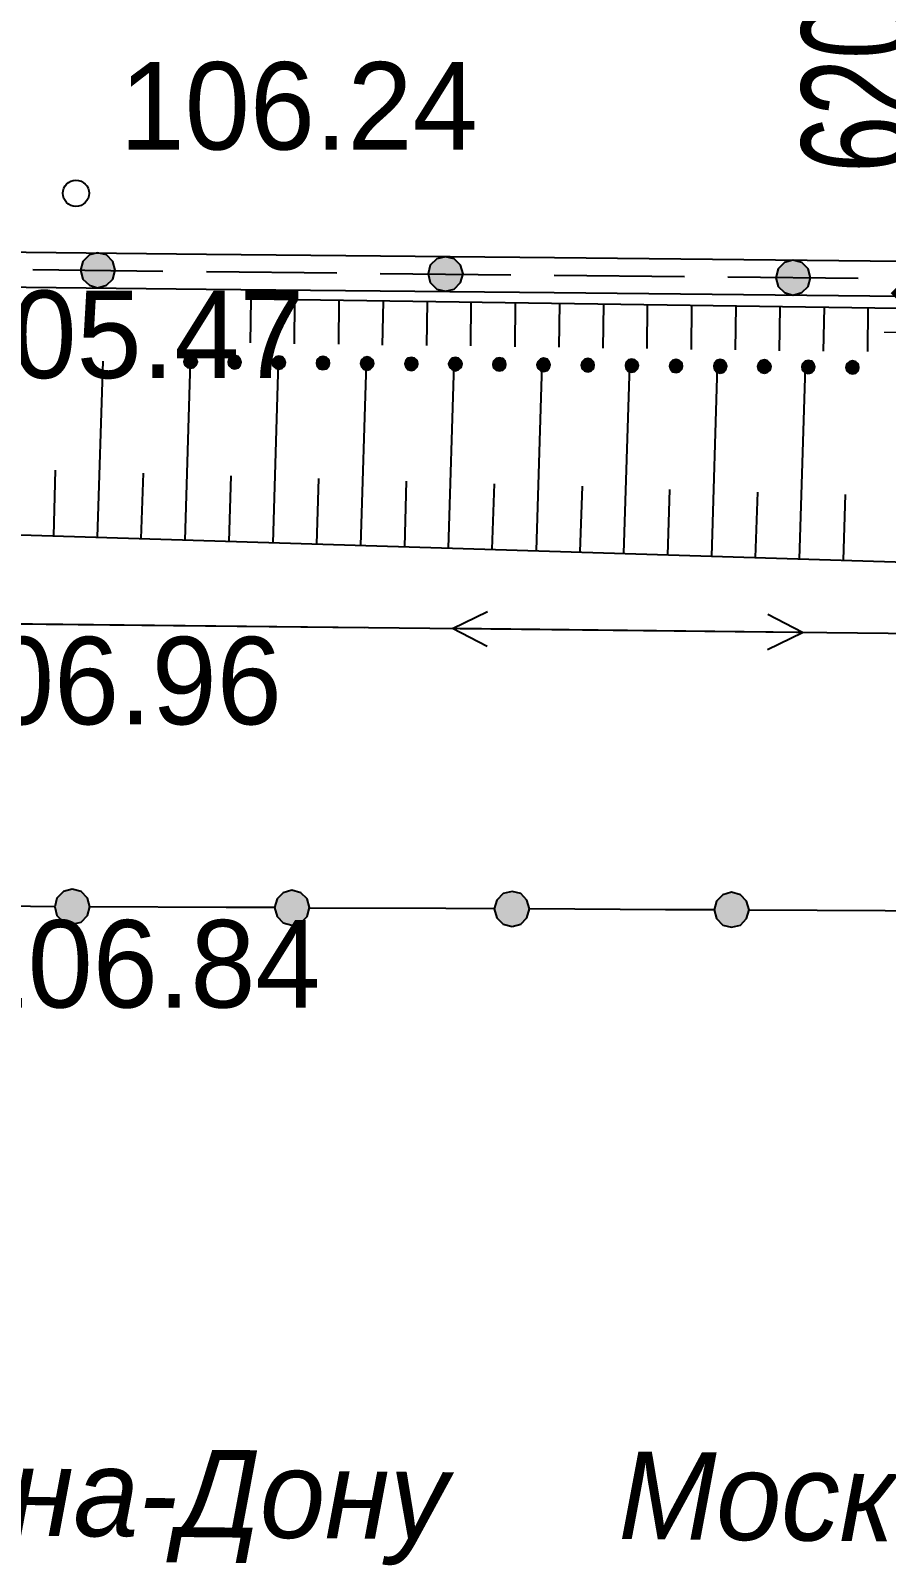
# Model space of a CAD drawing. Header units: millimetres. Extents: x 172667 to 1873135, y -274708 to 168495.
# Drawn here: x 1752736 to 1762513, y -5077 to 12464 of the extents above; entities that cross this region are included whole.
import ezdxf
from ezdxf.enums import TextEntityAlignment as Align

# ---------------------------------------------------------------- set-up
doc = ezdxf.new("R2010")
doc.units = ezdxf.units.MM
doc.layers.add('_ТОПО', color=253, linetype='Continuous')
doc.layers.add('SC007', color=7, linetype='Continuous')
doc.styles.add('1', font='', dxfattribs={"height": 0.000909972})
doc.styles.add('F2', font='', dxfattribs={"height": 0.000909972})
doc.styles.add('размеры', font='', dxfattribs={"width": 0.7})
doc.styles.get('1').set_extended_font_data('D431', italic=True)
doc.styles.get('F2').set_extended_font_data('D431')
doc.styles.get('размеры').set_extended_font_data('T-FLEX Type A')
doc.dimstyles.new('SPDS 500', dxfattribs={"dimscale": 500, "dimtxt": 2.5, "dimasz": 2, "dimexe": 1.25, "dimexo": 0, "dimtad": 1, "dimdec": 0, "dimtxsty": 'размеры', "dimblk": 'ARCHTICK', "dimcen": 2.5, "dimdle": 2, "dimclrd": 256, "dimclre": 256, "dimclrt": 1, "dimaunit": 1, "dimadec": 0, "dimazin": 2, "dimtfac": 0.75, "dimtdec": 0, "dimtix": 1, "dimtmove": 1, "dimatfit": 3, "dimfxl": 1.25, "dimtolj": 1, "dimlwd": 20, "dimlwe": 20, "dimarcsym": 0})

# ---------------------------------------------------------------- blocks, each defined once
blk = doc.blocks.new('SYMBOL2060001')
at = {"layer": 'SC007'}
blk.add_circle((0, 0), 0.15, dxfattribs=at)
blk = doc.blocks.new('_ArchTick')
at = {"color": 0, "linetype": 'ByBlock', "const_width": 0.15}
blk.add_lwpolyline([(-0.5, -0.5), (0.5, 0.5)], dxfattribs=at)
blk = doc.blocks.new('*D276')
at = {"linetype": 'Continuous', "lineweight": 20, "transparency": 16777216}
for p, q in [((1763115, 16269), (1763115, 8016)), ((1762691, 15269), (1763740, 15269)), ((1769559, 9016), (1762490, 9016))]:
    blk.add_line(p, q, dxfattribs=at)
at = {"layer": 'Defpoints', "color": 0, "transparency": 16777216}
for p in [(1762691, 15269, 107296), (1763115, 9016), (1769559, 9016)]:
    blk.add_point(p, dxfattribs=at)
at = {"lineweight": 20, "transparency": 16777216, "xscale": 1000, "yscale": 1000, "zscale": 1000}
for p, rotation in [((1763115, 15269), 90), ((1763115, 9016), 270)]:
    blk.add_blockref('_ArchTick', p, dxfattribs=dict(at, rotation=rotation))
at = {"color": 1, "transparency": 16777216, "insert": (1762178, 12142), "char_height": 1250, "attachment_point": 5, "rotation": 90, "style": 'размеры'}
blk.add_mtext('\\A1;6200', dxfattribs=at)

msp = doc.modelspace()

# ---------------------------------------------------------------- hatches: boundary and pattern name
at = {"layer": '_ТОПО', "linetype": 'ByBlock', "lineweight": -2}
for points in [[(1753501.2, 9525.1), (1753601.2, 9555.1), (1753676.2, 9625.1), (1753701.2, 9725.1), (1753676.2, 9825.1), (1753601.2, 9900.1), (1753501.2, 9925.1), (1753406.2, 9900.1), (1753331.2, 9825.1), (1753306.2, 9725.1), (1753331.2, 9625.1), (1753406.2, 9555.1)], [(1757476.2, 9485.1), (1757576.2, 9510.1), (1757646.2, 9585.1), (1757676.2, 9685.1), (1757646.2, 9785.1), (1757576.2, 9855.1), (1757476.2, 9880.1), (1757376.2, 9855.1), (1757301.2, 9785.1), (1757276.2, 9685.1), (1757301.2, 9585.1), (1757376.2, 9510.1)], [(1761446.2, 9440.1), (1761546.2, 9470.1), (1761621.2, 9540.1), (1761646.2, 9640.1), (1761621.2, 9740.1), (1761546.2, 9815.1), (1761446.2, 9840.1), (1761351.2, 9815.1), (1761276.2, 9740.1), (1761251.2, 9640.1), (1761276.2, 9540.1), (1761351.2, 9470.1)], [(1754561.2, 8605.1), (1754601.2, 8615.1), (1754626.2, 8640.1), (1754641.2, 8680.1), (1754626.2, 8715.1), (1754601.2, 8745.1), (1754561.2, 8755.1), (1754526.2, 8745.1), (1754496.2, 8715.1), (1754486.2, 8680.1), (1754496.2, 8640.1), (1754526.2, 8615.1)], [(1755066.2, 8600.1), (1755106.2, 8610.1), (1755131.2, 8635.1), (1755141.2, 8675.1), (1755131.2, 8710.1), (1755106.2, 8740.1), (1755066.2, 8750.1), (1755031.2, 8740.1), (1755001.2, 8710.1), (1754991.2, 8675.1), (1755001.2, 8635.1), (1755031.2, 8610.1)], [(1755571.2, 8595.1), (1755611.2, 8605.1), (1755636.2, 8630.1), (1755646.2, 8670.1), (1755636.2, 8705.1), (1755611.2, 8735.1), (1755571.2, 8745.1), (1755536.2, 8735.1), (1755506.2, 8705.1), (1755496.2, 8670.1), (1755506.2, 8630.1), (1755536.2, 8605.1)], [(1756076.2, 8590.1), (1756116.2, 8600.1), (1756141.2, 8630.1), (1756151.2, 8665.1), (1756141.2, 8705.1), (1756116.2, 8730.1), (1756076.2, 8740.1), (1756036.2, 8730.1), (1756011.2, 8705.1), (1756001.2, 8665.1), (1756011.2, 8630.1), (1756036.2, 8600.1)], [(1756581.2, 8585.1), (1756616.2, 8595.1), (1756646.2, 8625.1), (1756656.2, 8660.1), (1756646.2, 8700.1), (1756616.2, 8725.1), (1756581.2, 8735.1), (1756541.2, 8725.1), (1756516.2, 8700.1), (1756506.2, 8660.1), (1756516.2, 8625.1), (1756541.2, 8595.1)], [(1757086.2, 8580.1), (1757121.2, 8590.1), (1757151.2, 8620.1), (1757161.2, 8655.1), (1757151.2, 8695.1), (1757121.2, 8720.1), (1757086.2, 8730.1), (1757046.2, 8720.1), (1757021.2, 8695.1), (1757011.2, 8655.1), (1757021.2, 8620.1), (1757046.2, 8590.1)], [(1757591.2, 8575.1), (1757626.2, 8590.1), (1757656.2, 8615.1), (1757666.2, 8655.1), (1757656.2, 8690.1), (1757626.2, 8720.1), (1757591.2, 8730.1), (1757551.2, 8720.1), (1757526.2, 8690.1), (1757511.2, 8655.1), (1757526.2, 8615.1), (1757551.2, 8590.1)], [(1758091.2, 8575.1), (1758131.2, 8585.1), (1758156.2, 8610.1), (1758166.2, 8650.1), (1758156.2, 8685.1), (1758131.2, 8715.1), (1758091.2, 8725.1), (1758056.2, 8715.1), (1758026.2, 8685.1), (1758016.2, 8650.1), (1758026.2, 8610.1), (1758056.2, 8585.1)], [(1758596.2, 8570.1), (1758636.2, 8580.1), (1758661.2, 8605.1), (1758671.2, 8645.1), (1758661.2, 8680.1), (1758636.2, 8710.1), (1758596.2, 8720.1), (1758561.2, 8710.1), (1758531.2, 8680.1), (1758521.2, 8645.1), (1758531.2, 8605.1), (1758561.2, 8580.1)], [(1759101.2, 8565.1), (1759141.2, 8575.1), (1759166.2, 8600.1), (1759176.2, 8640.1), (1759166.2, 8680.1), (1759141.2, 8705.1), (1759101.2, 8715.1), (1759066.2, 8705.1), (1759036.2, 8680.1), (1759026.2, 8640.1), (1759036.2, 8600.1), (1759066.2, 8575.1)], [(1759606.2, 8560.1), (1759641.2, 8570.1), (1759671.2, 8600.1), (1759681.2, 8635.1), (1759671.2, 8675.1), (1759641.2, 8700.1), (1759606.2, 8710.1), (1759566.2, 8700.1), (1759541.2, 8675.1), (1759531.2, 8635.1), (1759541.2, 8600.1), (1759566.2, 8570.1)], [(1760111.2, 8555.1), (1760146.2, 8565.1), (1760176.2, 8595.1), (1760186.2, 8630.1), (1760176.2, 8670.1), (1760146.2, 8695.1), (1760111.2, 8705.1), (1760071.2, 8695.1), (1760046.2, 8670.1), (1760036.2, 8630.1), (1760046.2, 8595.1), (1760071.2, 8565.1)], [(1760616.2, 8550.1), (1760651.2, 8560.1), (1760681.2, 8590.1), (1760691.2, 8630.1), (1760681.2, 8665.1), (1760651.2, 8695.1), (1760616.2, 8705.1), (1760576.2, 8695.1), (1760551.2, 8665.1), (1760541.2, 8630.1), (1760551.2, 8590.1), (1760576.2, 8560.1)], [(1761121.2, 8550.1), (1761156.2, 8560.1), (1761186.2, 8585.1), (1761196.2, 8625.1), (1761186.2, 8660.1), (1761156.2, 8690.1), (1761121.2, 8700.1), (1761081.2, 8690.1), (1761051.2, 8660.1), (1761041.2, 8625.1), (1761051.2, 8585.1), (1761081.2, 8560.1)], [(1761621.2, 8545.1), (1761661.2, 8555.1), (1761686.2, 8580.1), (1761696.2, 8620.1), (1761686.2, 8655.1), (1761661.2, 8685.1), (1761621.2, 8695.1), (1761586.2, 8685.1), (1761556.2, 8655.1), (1761546.2, 8620.1), (1761556.2, 8580.1), (1761586.2, 8555.1)], [(1762126.2, 8540.1), (1762166.2, 8550.1), (1762191.2, 8575.1), (1762201.2, 8615.1), (1762191.2, 8655.1), (1762166.2, 8680.1), (1762126.2, 8690.1), (1762091.2, 8680.1), (1762061.2, 8655.1), (1762051.2, 8615.1), (1762061.2, 8575.1), (1762091.2, 8550.1)], [(1753211.2, 2250.1), (1753311.2, 2275.1), (1753386.2, 2350.1), (1753411.2, 2450.1), (1753386.2, 2550.1), (1753311.2, 2625.1), (1753211.2, 2650.1), (1753111.2, 2625.1), (1753036.2, 2550.1), (1753011.2, 2450.1), (1753036.2, 2350.1), (1753111.2, 2275.1)], [(1755721.2, 2240.1), (1755821.2, 2265.1), (1755896.2, 2340.1), (1755921.2, 2440.1), (1755896.2, 2540.1), (1755821.2, 2610.1), (1755721.2, 2640.1), (1755621.2, 2610.1), (1755551.2, 2540.1), (1755521.2, 2440.1), (1755551.2, 2340.1), (1755621.2, 2265.1)], [(1758236.2, 2225.1), (1758336.2, 2250.1), (1758406.2, 2325.1), (1758436.2, 2425.1), (1758406.2, 2525.1), (1758336.2, 2600.1), (1758236.2, 2625.1), (1758136.2, 2600.1), (1758061.2, 2525.1), (1758031.2, 2425.1), (1758061.2, 2325.1), (1758136.2, 2250.1)], [(1760746.2, 2215.1), (1760846.2, 2240.1), (1760916.2, 2315.1), (1760946.2, 2415.1), (1760916.2, 2515.1), (1760846.2, 2585.1), (1760746.2, 2615.1), (1760646.2, 2585.1), (1760571.2, 2515.1), (1760546.2, 2415.1), (1760571.2, 2315.1), (1760646.2, 2240.1)]]:
    msp.add_hatch(color=8, dxfattribs=at).paths.add_polyline_path(points)

# ---------------------------------------------------------------- linework, layer by layer
at = {"layer": '_ТОПО', "color": 8, "linetype": 'ByBlock', "lineweight": -2}
for p, q in [((1750776.2, 9955.1, 107566.6), (1754746.2, 9910.1, 107613.5)), ((1754746.2, 9910.1, 107613.5), (1758721.2, 9870.1, 107660.5)), ((1758721.2, 9870.1, 107660.5), (1762691.2, 9830.1, 107707.4)), ((1752761.2, 9735.1, 107590), (1754246.2, 9715.1, 107607.6)), ((1752761.2, 9735.1, 107590), (1754246.2, 9715.1, 107607.6)), ((1754746.2, 9710.1, 107613.5), (1756236.2, 9695.1, 107631.1)), ((1754746.2, 9710.1, 107613.5), (1756236.2, 9695.1, 107631.1)), ((1756731.2, 9690.1, 107636.9), (1758221.2, 9675.1, 107654.5)), ((1756731.2, 9690.1, 107636.9), (1758221.2, 9675.1, 107654.5)), ((1758716.2, 9670.1, 107660.4), (1760206.2, 9655.1, 107678)), ((1758716.2, 9670.1, 107660.4), (1760206.2, 9655.1, 107678)), ((1760701.2, 9650.1, 107683.8), (1762191.2, 9635.1, 107701.4)), ((1760701.2, 9650.1, 107683.8), (1762191.2, 9635.1, 107701.4)), ((1750771.2, 9555.1, 107566.5), (1754741.2, 9510.1, 107613.3)), ((1754741.2, 9510.1, 107613.3), (1758716.2, 9470.1, 107660.3)), ((1755246.2, 8895.1, 106747), (1755256.2, 9395.1, 106745.3)), ((1781452, 9019.3, 106837), (1755254.4, 9393.8, 106745.3)), ((1755751.2, 8885.1, 106747.7), (1755756.2, 9385.1, 106747)), ((1756256.2, 8880.1, 106749.2), (1756261.2, 9380.1, 106748.8)), ((1756756.2, 8870.1, 106750.8), (1756766.2, 9370.1, 106750.5)), ((1757261.2, 8865.1, 106752.5), (1757271.2, 9365.1, 106752.3)), ((1757766.2, 8860.1, 106754.2), (1757771.2, 9360.1, 106754.1)), ((1758271.2, 8850.1, 106756), (1758276.2, 9350.1, 106755.8)), ((1758716.2, 9470.1, 107660.3), (1762686.2, 9430.1, 107707.1)), ((1758776.2, 8845.1, 106757.7), (1758781.2, 9345.1, 106757.6)), ((1759276.2, 8835.1, 106759.4), (1759286.2, 9335.1, 106759.4)), ((1759781.2, 8830.1, 106761.2), (1759786.2, 9330.1, 106761.1)), ((1760286.2, 8820.1, 106763), (1760291.2, 9320.1, 106762.9)), ((1760791.2, 8815.1, 106764.7), (1760796.2, 9315.1, 106764.7)), ((1761291.2, 8805.1, 106766.5), (1761301.2, 9305.1, 106766.4)), ((1761796.2, 8800.1, 106768.2), (1761806.2, 9300.1, 106768.2)), ((1762301.2, 8795.1, 106770), (1762306.2, 9295.1, 106769.9)), ((1753500.2, 6675.8, 106842.5), (1753562.7, 8686.5, 106842.5)), ((1754500.2, 6640.8, 106842.5), (1754563.4, 8678.1, 106842.5)), ((1755505.2, 6610.8, 106842.5), (1755569.1, 8669.7, 106842.5)), ((1756510.2, 6580.8, 106842.5), (1756573, 8661.4, 106842.5)), ((1757510.2, 6550.8, 106842.5), (1757575.5, 8653, 106842.5)), ((1758515.2, 6520.8, 106842.5), (1758579.3, 8644.6, 106842.5)), ((1759515.2, 6490.8, 106842.5), (1759581.8, 8636.3, 106842.5)), ((1760520.2, 6455.8, 106842.5), (1760585.7, 8627.9, 106842.5)), ((1761520.2, 6425.8, 106842.5), (1761588.3, 8619.6, 106842.5)), ((1753000.2, 6690.8, 106842.5), (1753020.2, 7440.8, 106842.5)), ((1754000.2, 6660.8, 106842.5), (1754025.2, 7405.8, 106842.5)), ((1755005.2, 6625.8, 106842.5), (1755025.2, 7375.8, 106842.5)), ((1756005.2, 6595.8, 106842.5), (1756030.2, 7345.8, 106842.5)), ((1757010.2, 6565.8, 106842.5), (1757030.2, 7315.8, 106842.5)), ((1758010.2, 6535.8, 106842.5), (1758035.2, 7285.8, 106842.5)), ((1759015.2, 6505.8, 106842.5), (1759040.2, 7255.8, 106842.5)), ((1760015.2, 6470.8, 106842.5), (1760040.2, 7220.8, 106842.5)), ((1761020.2, 6440.8, 106842.5), (1761045.2, 7190.8, 106842.5)), ((1762025.2, 6410.8, 106842.5), (1762045.2, 7160.8, 106842.5)), ((1756551.2, 5640.1, 106972), (1752551.2, 5680.1, 106972)), ((1761556.2, 5585.1, 106972), (1757556.2, 5630.1, 106972)), ((1753011.2, 2450.1, 107101.5), (1752456.2, 2455.1, 107101.5)), ((1754971.2, 2440.1, 107101.5), (1753411.2, 2450.1, 107101.5)), ((1755521.2, 2440.1, 107101.5), (1754971.2, 2440.1, 107101.5)), ((1757481.2, 2430.1, 107101.5), (1755926.2, 2435.1, 107101.5)), ((1758031.2, 2425.1, 107101.5), (1757481.2, 2430.1, 107101.5)), ((1759991.2, 2415.1, 107101.5), (1758436.2, 2425.1, 107101.5)), ((1760546.2, 2415.1, 107101.5), (1759991.2, 2415.1, 107101.5)), ((1762501.2, 2405.1, 107101.5), (1760946.2, 2410.1, 107101.5)), ((1763056.2, 2400.1, 107101.5), (1762501.2, 2405.1, 107101.5))]:
    msp.add_line(p, q, dxfattribs=at)
at = {"layer": '_ТОПО', "color": 8, "linetype": 'ByBlock', "lineweight": -2, "flags": 128}
for points, elevation in [([(1753501.2, 9525.1), (1753601.2, 9555.1), (1753676.2, 9625.1), (1753701.2, 9725.1), (1753676.2, 9825.1), (1753601.2, 9900.1), (1753501.2, 9925.1), (1753406.2, 9900.1), (1753331.2, 9825.1), (1753306.2, 9725.1), (1753331.2, 9625.1), (1753406.2, 9555.1), (1753501.2, 9525.1)], 107598.8), ([(1753501.2, 9525.1), (1753601.2, 9555.1), (1753676.2, 9625.1), (1753701.2, 9725.1), (1753676.2, 9825.1), (1753601.2, 9900.1), (1753501.2, 9925.1), (1753406.2, 9900.1), (1753331.2, 9825.1), (1753306.2, 9725.1), (1753331.2, 9625.1), (1753406.2, 9555.1), (1753501.2, 9525.1)], 107296.5), ([(1757476.2, 9485.1), (1757576.2, 9510.1), (1757646.2, 9585.1), (1757676.2, 9685.1), (1757646.2, 9785.1), (1757576.2, 9855.1), (1757476.2, 9880.1), (1757376.2, 9855.1), (1757301.2, 9785.1), (1757276.2, 9685.1), (1757301.2, 9585.1), (1757376.2, 9510.1), (1757476.2, 9485.1)], 107645.7), ([(1757476.2, 9485.1), (1757576.2, 9510.1), (1757646.2, 9585.1), (1757676.2, 9685.1), (1757646.2, 9785.1), (1757576.2, 9855.1), (1757476.2, 9880.1), (1757376.2, 9855.1), (1757301.2, 9785.1), (1757276.2, 9685.1), (1757301.2, 9585.1), (1757376.2, 9510.1), (1757476.2, 9485.1)], 107296.5), ([(1761446.2, 9440.1), (1761546.2, 9470.1), (1761621.2, 9540.1), (1761646.2, 9640.1), (1761621.2, 9740.1), (1761546.2, 9815.1), (1761446.2, 9840.1), (1761351.2, 9815.1), (1761276.2, 9740.1), (1761251.2, 9640.1), (1761276.2, 9540.1), (1761351.2, 9470.1), (1761446.2, 9440.1)], 107692.7), ([(1761446.2, 9440.1), (1761546.2, 9470.1), (1761621.2, 9540.1), (1761646.2, 9640.1), (1761621.2, 9740.1), (1761546.2, 9815.1), (1761446.2, 9840.1), (1761351.2, 9815.1), (1761276.2, 9740.1), (1761251.2, 9640.1), (1761276.2, 9540.1), (1761351.2, 9470.1), (1761446.2, 9440.1)], 107296.5), ([(1754561.2, 8605.1), (1754601.2, 8615.1), (1754626.2, 8640.1), (1754641.2, 8680.1), (1754626.2, 8715.1), (1754601.2, 8745.1), (1754561.2, 8755.1), (1754526.2, 8745.1), (1754496.2, 8715.1), (1754486.2, 8680.1), (1754496.2, 8640.1), (1754526.2, 8615.1), (1754561.2, 8605.1)], 105296), ([(1754561.2, 8605.1), (1754601.2, 8615.1), (1754626.2, 8640.1), (1754641.2, 8680.1), (1754626.2, 8715.1), (1754601.2, 8745.1), (1754561.2, 8755.1), (1754526.2, 8745.1), (1754496.2, 8715.1), (1754486.2, 8680.1), (1754496.2, 8640.1), (1754526.2, 8615.1), (1754561.2, 8605.1)], 105296), ([(1755066.2, 8600.1), (1755106.2, 8610.1), (1755131.2, 8635.1), (1755141.2, 8675.1), (1755131.2, 8710.1), (1755106.2, 8740.1), (1755066.2, 8750.1), (1755031.2, 8740.1), (1755001.2, 8710.1), (1754991.2, 8675.1), (1755001.2, 8635.1), (1755031.2, 8610.1), (1755066.2, 8600.1)], 105296), ([(1755066.2, 8600.1), (1755106.2, 8610.1), (1755131.2, 8635.1), (1755141.2, 8675.1), (1755131.2, 8710.1), (1755106.2, 8740.1), (1755066.2, 8750.1), (1755031.2, 8740.1), (1755001.2, 8710.1), (1754991.2, 8675.1), (1755001.2, 8635.1), (1755031.2, 8610.1), (1755066.2, 8600.1)], 105296), ([(1755571.2, 8595.1), (1755611.2, 8605.1), (1755636.2, 8630.1), (1755646.2, 8670.1), (1755636.2, 8705.1), (1755611.2, 8735.1), (1755571.2, 8745.1), (1755536.2, 8735.1), (1755506.2, 8705.1), (1755496.2, 8670.1), (1755506.2, 8630.1), (1755536.2, 8605.1), (1755571.2, 8595.1)], 105296), ([(1755571.2, 8595.1), (1755611.2, 8605.1), (1755636.2, 8630.1), (1755646.2, 8670.1), (1755636.2, 8705.1), (1755611.2, 8735.1), (1755571.2, 8745.1), (1755536.2, 8735.1), (1755506.2, 8705.1), (1755496.2, 8670.1), (1755506.2, 8630.1), (1755536.2, 8605.1), (1755571.2, 8595.1)], 105296), ([(1756076.2, 8590.1), (1756116.2, 8600.1), (1756141.2, 8630.1), (1756151.2, 8665.1), (1756141.2, 8705.1), (1756116.2, 8730.1), (1756076.2, 8740.1), (1756036.2, 8730.1), (1756011.2, 8705.1), (1756001.2, 8665.1), (1756011.2, 8630.1), (1756036.2, 8600.1), (1756076.2, 8590.1)], 105296), ([(1756076.2, 8590.1), (1756116.2, 8600.1), (1756141.2, 8630.1), (1756151.2, 8665.1), (1756141.2, 8705.1), (1756116.2, 8730.1), (1756076.2, 8740.1), (1756036.2, 8730.1), (1756011.2, 8705.1), (1756001.2, 8665.1), (1756011.2, 8630.1), (1756036.2, 8600.1), (1756076.2, 8590.1)], 105296), ([(1756581.2, 8585.1), (1756616.2, 8595.1), (1756646.2, 8625.1), (1756656.2, 8660.1), (1756646.2, 8700.1), (1756616.2, 8725.1), (1756581.2, 8735.1), (1756541.2, 8725.1), (1756516.2, 8700.1), (1756506.2, 8660.1), (1756516.2, 8625.1), (1756541.2, 8595.1), (1756581.2, 8585.1)], 105296), ([(1756581.2, 8585.1), (1756616.2, 8595.1), (1756646.2, 8625.1), (1756656.2, 8660.1), (1756646.2, 8700.1), (1756616.2, 8725.1), (1756581.2, 8735.1), (1756541.2, 8725.1), (1756516.2, 8700.1), (1756506.2, 8660.1), (1756516.2, 8625.1), (1756541.2, 8595.1), (1756581.2, 8585.1)], 105296), ([(1757086.2, 8580.1), (1757121.2, 8590.1), (1757151.2, 8620.1), (1757161.2, 8655.1), (1757151.2, 8695.1), (1757121.2, 8720.1), (1757086.2, 8730.1), (1757046.2, 8720.1), (1757021.2, 8695.1), (1757011.2, 8655.1), (1757021.2, 8620.1), (1757046.2, 8590.1), (1757086.2, 8580.1)], 105296), ([(1757086.2, 8580.1), (1757121.2, 8590.1), (1757151.2, 8620.1), (1757161.2, 8655.1), (1757151.2, 8695.1), (1757121.2, 8720.1), (1757086.2, 8730.1), (1757046.2, 8720.1), (1757021.2, 8695.1), (1757011.2, 8655.1), (1757021.2, 8620.1), (1757046.2, 8590.1), (1757086.2, 8580.1)], 105296), ([(1757591.2, 8575.1), (1757626.2, 8590.1), (1757656.2, 8615.1), (1757666.2, 8655.1), (1757656.2, 8690.1), (1757626.2, 8720.1), (1757591.2, 8730.1), (1757551.2, 8720.1), (1757526.2, 8690.1), (1757511.2, 8655.1), (1757526.2, 8615.1), (1757551.2, 8590.1), (1757591.2, 8575.1)], 105296), ([(1757591.2, 8575.1), (1757626.2, 8590.1), (1757656.2, 8615.1), (1757666.2, 8655.1), (1757656.2, 8690.1), (1757626.2, 8720.1), (1757591.2, 8730.1), (1757551.2, 8720.1), (1757526.2, 8690.1), (1757511.2, 8655.1), (1757526.2, 8615.1), (1757551.2, 8590.1), (1757591.2, 8575.1)], 105296), ([(1758091.2, 8575.1), (1758131.2, 8585.1), (1758156.2, 8610.1), (1758166.2, 8650.1), (1758156.2, 8685.1), (1758131.2, 8715.1), (1758091.2, 8725.1), (1758056.2, 8715.1), (1758026.2, 8685.1), (1758016.2, 8650.1), (1758026.2, 8610.1), (1758056.2, 8585.1), (1758091.2, 8575.1)], 105296), ([(1758091.2, 8575.1), (1758131.2, 8585.1), (1758156.2, 8610.1), (1758166.2, 8650.1), (1758156.2, 8685.1), (1758131.2, 8715.1), (1758091.2, 8725.1), (1758056.2, 8715.1), (1758026.2, 8685.1), (1758016.2, 8650.1), (1758026.2, 8610.1), (1758056.2, 8585.1), (1758091.2, 8575.1)], 105296), ([(1758596.2, 8570.1), (1758636.2, 8580.1), (1758661.2, 8605.1), (1758671.2, 8645.1), (1758661.2, 8680.1), (1758636.2, 8710.1), (1758596.2, 8720.1), (1758561.2, 8710.1), (1758531.2, 8680.1), (1758521.2, 8645.1), (1758531.2, 8605.1), (1758561.2, 8580.1), (1758596.2, 8570.1)], 105296), ([(1758596.2, 8570.1), (1758636.2, 8580.1), (1758661.2, 8605.1), (1758671.2, 8645.1), (1758661.2, 8680.1), (1758636.2, 8710.1), (1758596.2, 8720.1), (1758561.2, 8710.1), (1758531.2, 8680.1), (1758521.2, 8645.1), (1758531.2, 8605.1), (1758561.2, 8580.1), (1758596.2, 8570.1)], 105296), ([(1759101.2, 8565.1), (1759141.2, 8575.1), (1759166.2, 8600.1), (1759176.2, 8640.1), (1759166.2, 8680.1), (1759141.2, 8705.1), (1759101.2, 8715.1), (1759066.2, 8705.1), (1759036.2, 8680.1), (1759026.2, 8640.1), (1759036.2, 8600.1), (1759066.2, 8575.1), (1759101.2, 8565.1)], 105296), ([(1759101.2, 8565.1), (1759141.2, 8575.1), (1759166.2, 8600.1), (1759176.2, 8640.1), (1759166.2, 8680.1), (1759141.2, 8705.1), (1759101.2, 8715.1), (1759066.2, 8705.1), (1759036.2, 8680.1), (1759026.2, 8640.1), (1759036.2, 8600.1), (1759066.2, 8575.1), (1759101.2, 8565.1)], 105296), ([(1759606.2, 8560.1), (1759641.2, 8570.1), (1759671.2, 8600.1), (1759681.2, 8635.1), (1759671.2, 8675.1), (1759641.2, 8700.1), (1759606.2, 8710.1), (1759566.2, 8700.1), (1759541.2, 8675.1), (1759531.2, 8635.1), (1759541.2, 8600.1), (1759566.2, 8570.1), (1759606.2, 8560.1)], 105296), ([(1759606.2, 8560.1), (1759641.2, 8570.1), (1759671.2, 8600.1), (1759681.2, 8635.1), (1759671.2, 8675.1), (1759641.2, 8700.1), (1759606.2, 8710.1), (1759566.2, 8700.1), (1759541.2, 8675.1), (1759531.2, 8635.1), (1759541.2, 8600.1), (1759566.2, 8570.1), (1759606.2, 8560.1)], 105296), ([(1760111.2, 8555.1), (1760146.2, 8565.1), (1760176.2, 8595.1), (1760186.2, 8630.1), (1760176.2, 8670.1), (1760146.2, 8695.1), (1760111.2, 8705.1), (1760071.2, 8695.1), (1760046.2, 8670.1), (1760036.2, 8630.1), (1760046.2, 8595.1), (1760071.2, 8565.1), (1760111.2, 8555.1)], 105296), ([(1760111.2, 8555.1), (1760146.2, 8565.1), (1760176.2, 8595.1), (1760186.2, 8630.1), (1760176.2, 8670.1), (1760146.2, 8695.1), (1760111.2, 8705.1), (1760071.2, 8695.1), (1760046.2, 8670.1), (1760036.2, 8630.1), (1760046.2, 8595.1), (1760071.2, 8565.1), (1760111.2, 8555.1)], 105296), ([(1760616.2, 8550.1), (1760651.2, 8560.1), (1760681.2, 8590.1), (1760691.2, 8630.1), (1760681.2, 8665.1), (1760651.2, 8695.1), (1760616.2, 8705.1), (1760576.2, 8695.1), (1760551.2, 8665.1), (1760541.2, 8630.1), (1760551.2, 8590.1), (1760576.2, 8560.1), (1760616.2, 8550.1)], 105296), ([(1760616.2, 8550.1), (1760651.2, 8560.1), (1760681.2, 8590.1), (1760691.2, 8630.1), (1760681.2, 8665.1), (1760651.2, 8695.1), (1760616.2, 8705.1), (1760576.2, 8695.1), (1760551.2, 8665.1), (1760541.2, 8630.1), (1760551.2, 8590.1), (1760576.2, 8560.1), (1760616.2, 8550.1)], 105296), ([(1761121.2, 8550.1), (1761156.2, 8560.1), (1761186.2, 8585.1), (1761196.2, 8625.1), (1761186.2, 8660.1), (1761156.2, 8690.1), (1761121.2, 8700.1), (1761081.2, 8690.1), (1761051.2, 8660.1), (1761041.2, 8625.1), (1761051.2, 8585.1), (1761081.2, 8560.1), (1761121.2, 8550.1)], 105296), ([(1761121.2, 8550.1), (1761156.2, 8560.1), (1761186.2, 8585.1), (1761196.2, 8625.1), (1761186.2, 8660.1), (1761156.2, 8690.1), (1761121.2, 8700.1), (1761081.2, 8690.1), (1761051.2, 8660.1), (1761041.2, 8625.1), (1761051.2, 8585.1), (1761081.2, 8560.1), (1761121.2, 8550.1)], 105296), ([(1761621.2, 8545.1), (1761661.2, 8555.1), (1761686.2, 8580.1), (1761696.2, 8620.1), (1761686.2, 8655.1), (1761661.2, 8685.1), (1761621.2, 8695.1), (1761586.2, 8685.1), (1761556.2, 8655.1), (1761546.2, 8620.1), (1761556.2, 8580.1), (1761586.2, 8555.1), (1761621.2, 8545.1)], 105296), ([(1761621.2, 8545.1), (1761661.2, 8555.1), (1761686.2, 8580.1), (1761696.2, 8620.1), (1761686.2, 8655.1), (1761661.2, 8685.1), (1761621.2, 8695.1), (1761586.2, 8685.1), (1761556.2, 8655.1), (1761546.2, 8620.1), (1761556.2, 8580.1), (1761586.2, 8555.1), (1761621.2, 8545.1)], 105296), ([(1762126.2, 8540.1), (1762166.2, 8550.1), (1762191.2, 8575.1), (1762201.2, 8615.1), (1762191.2, 8655.1), (1762166.2, 8680.1), (1762126.2, 8690.1), (1762091.2, 8680.1), (1762061.2, 8655.1), (1762051.2, 8615.1), (1762061.2, 8575.1), (1762091.2, 8550.1), (1762126.2, 8540.1)], 105296), ([(1762126.2, 8540.1), (1762166.2, 8550.1), (1762191.2, 8575.1), (1762201.2, 8615.1), (1762191.2, 8655.1), (1762166.2, 8680.1), (1762126.2, 8690.1), (1762091.2, 8680.1), (1762061.2, 8655.1), (1762051.2, 8615.1), (1762061.2, 8575.1), (1762091.2, 8550.1), (1762126.2, 8540.1)], 105296), ([(1753211.2, 2250.1), (1753311.2, 2275.1), (1753386.2, 2350.1), (1753411.2, 2450.1), (1753386.2, 2550.1), (1753311.2, 2625.1), (1753211.2, 2650.1), (1753111.2, 2625.1), (1753036.2, 2550.1), (1753011.2, 2450.1), (1753036.2, 2350.1), (1753111.2, 2275.1), (1753211.2, 2250.1)], 107101.5), ([(1753211.2, 2250.1), (1753311.2, 2275.1), (1753386.2, 2350.1), (1753411.2, 2450.1), (1753386.2, 2550.1), (1753311.2, 2625.1), (1753211.2, 2650.1), (1753111.2, 2625.1), (1753036.2, 2550.1), (1753011.2, 2450.1), (1753036.2, 2350.1), (1753111.2, 2275.1), (1753211.2, 2250.1)], 107101.5), ([(1755721.2, 2240.1), (1755821.2, 2265.1), (1755896.2, 2340.1), (1755921.2, 2440.1), (1755896.2, 2540.1), (1755821.2, 2610.1), (1755721.2, 2640.1), (1755621.2, 2610.1), (1755551.2, 2540.1), (1755521.2, 2440.1), (1755551.2, 2340.1), (1755621.2, 2265.1), (1755721.2, 2240.1)], 107101.5), ([(1755721.2, 2240.1), (1755821.2, 2265.1), (1755896.2, 2340.1), (1755921.2, 2440.1), (1755896.2, 2540.1), (1755821.2, 2610.1), (1755721.2, 2640.1), (1755621.2, 2610.1), (1755551.2, 2540.1), (1755521.2, 2440.1), (1755551.2, 2340.1), (1755621.2, 2265.1), (1755721.2, 2240.1)], 107101.5), ([(1758236.2, 2225.1), (1758336.2, 2250.1), (1758406.2, 2325.1), (1758436.2, 2425.1), (1758406.2, 2525.1), (1758336.2, 2600.1), (1758236.2, 2625.1), (1758136.2, 2600.1), (1758061.2, 2525.1), (1758031.2, 2425.1), (1758061.2, 2325.1), (1758136.2, 2250.1), (1758236.2, 2225.1)], 107101.5), ([(1758236.2, 2225.1), (1758336.2, 2250.1), (1758406.2, 2325.1), (1758436.2, 2425.1), (1758406.2, 2525.1), (1758336.2, 2600.1), (1758236.2, 2625.1), (1758136.2, 2600.1), (1758061.2, 2525.1), (1758031.2, 2425.1), (1758061.2, 2325.1), (1758136.2, 2250.1), (1758236.2, 2225.1)], 107101.5), ([(1760746.2, 2215.1), (1760846.2, 2240.1), (1760916.2, 2315.1), (1760946.2, 2415.1), (1760916.2, 2515.1), (1760846.2, 2585.1), (1760746.2, 2615.1), (1760646.2, 2585.1), (1760571.2, 2515.1), (1760546.2, 2415.1), (1760571.2, 2315.1), (1760646.2, 2240.1), (1760746.2, 2215.1)], 107101.5), ([(1760746.2, 2215.1), (1760846.2, 2240.1), (1760916.2, 2315.1), (1760946.2, 2415.1), (1760916.2, 2515.1), (1760846.2, 2585.1), (1760746.2, 2615.1), (1760646.2, 2585.1), (1760571.2, 2515.1), (1760546.2, 2415.1), (1760571.2, 2315.1), (1760646.2, 2240.1), (1760746.2, 2215.1)], 107101.5)]:
    msp.add_lwpolyline(points, close=True, dxfattribs=dict(at, elevation=elevation))
for points, elevation in [([(1715488.5, 4964.9), (1716889.2, 4311.4), (1718075.3, 4040.9), (1719128.2, 3980.1), (1720378.1, 4466.1), (1721800, 5018.9), (1722445, 5310.2), (1724317.8, 5934.5), (1727344.2, 6604.1), (1742887.2, 6806.1), (1751503.7, 6735.6), (1781375.2, 5815.1), (1811860.2, 5760.1), (1841019.2, 5546.1), (1855790.2, 4737.1)], 106842.5), ([(1841019.2, 5546.1), (1840667.1, 5112.5), (1812170.2, 5310.2), (1811860.2, 5760.1), (1811376.1, 5426.6), (1781498.8, 5351.8), (1781375.2, 5815.1), (1781041.1, 5372.6), (1751356.2, 5695.1), (1722027.2, 4922.1)], 106972), ([(1757951.2, 5425.1), (1757556.2, 5630.1), (1757956.2, 5825.1)], 106972), ([(1761156.2, 5390.1), (1761556.2, 5585.1), (1761161.2, 5790.1)], 106972)]:
    msp.add_lwpolyline(points, dxfattribs=dict(at, elevation=elevation))

# ---------------------------------------------------------------- block references
at = {"layer": '_ТОПО', "color": 8, "linetype": 'ByBlock', "lineweight": -2, "xscale": 1000, "yscale": 1000, "zscale": 1000}
msp.add_blockref('SYMBOL2060001', (1753253.2, 10605.1, 106235), dxfattribs=at)

# ---------------------------------------------------------------- texts
at = {"layer": '_ТОПО', "color": 8, "linetype": 'ByBlock', "lineweight": -2, "style": 'F2'}
for s, p in [('106.24', (1753753.2, 11605.1, 106235)), ('105.47', (1751773.2, 8993.1, 105555)), ('106.96', (1751516.2, 5035.1, 107154)), ('106.84', (1751958.2, 1798.1, 106817))]:
    msp.add_text(s, height=1000, dxfattribs=at).set_placement(p, align=Align.MIDDLE_LEFT)
at = {"layer": '_ТОПО', "color": 8, "linetype": 'ByBlock', "lineweight": -2, "style": '1'}
for s, p in [('Ростов-на-Дону', (1752346, -4236.1, 106962.7)), ('Москва', (1761756, -4296.1, 106912.7))]:
    msp.add_text(s, height=1000, rotation=359.5, dxfattribs=at).set_placement(p, align=Align.MIDDLE_CENTER)

# ---------------------------------------------------------------- dimensions: what is measured, and where the dimension line sits
dim = msp.add_linear_dim(base=(1763115.5, 9016), p1=(1762690.7, 15268.6, 107296.5), p2=(1769559.1, 9016), angle=90, text='6200', dimstyle='SPDS 500')
dim.commit()
dim.dimension.update_dxf_attribs({"geometry": '*D276', "text_midpoint": (1762178, 12142.3)})

doc.saveas('drawing.dxf')
